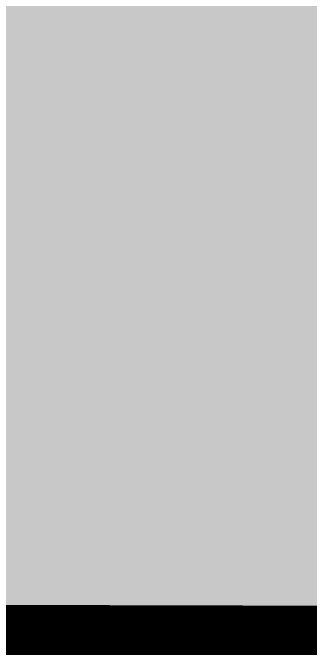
# Model space of a CAD drawing. Extents: x 560272 to 568164, y 6204780 to 6214217.
# Drawn here: x 565263.33 to 565275.09, y 6210022.2 to 6210047.28 of the extents above; entities that cross this region are included whole.
import ezdxf

# ---------------------------------------------------------------- set-up
doc = ezdxf.new("R2010")
doc.units = 0
doc.header["$LTSCALE"] = 5
doc.linetypes.add('BORDER', pattern=[44.45, 12.7, -6.35, 12.7, -6.35, 0, -6.35])
doc.layers.add('AS-BOUNDARY', color=7, linetype='BORDER', lineweight=60, true_color=0xcc33ff)
doc.layers.add('Quarters', color=8, linetype='Continuous')
doc.layers.add('ROUTE-MAP-BACKGROUND-H', color=7, linetype='Continuous', true_color=0xf0ebff)

msp = doc.modelspace()

# ---------------------------------------------------------------- hatches: boundary and pattern name
at = {"layer": 'ROUTE-MAP-BACKGROUND-H'}
h = msp.add_hatch(color=256, dxfattribs=at)
h.dxf.hatch_style = 1
h.paths.add_polyline_path([(565237.99, 6210345.866), (566535.85, 6210345.729), (566539.103, 6209697.377), (565234.412, 6209697.744)])

# ---------------------------------------------------------------- linework, layer by layer
at = {"layer": 'AS-BOUNDARY', "const_width": 3.993, "flags": 128}
msp.add_lwpolyline([(565236.202, 6210021.981), (565886.544, 6210020.352), (565886.527, 6209697.233)], dxfattribs=at)
at = {"layer": 'Quarters', "flags": 128}
msp.add_lwpolyline([(565251.677, 6210022.928), (565238.66, 6210022.973), (565238.72, 6210036.018), (565238.78, 6210049.397), (565238.841, 6210062.777), (565238.901, 6210076.156), (565251.913, 6210076.111), (565265.259, 6210076.065), (565278.605, 6210076.019), (565291.951, 6210075.973), (565291.895, 6210062.593), (565291.84, 6210049.213), (565291.784, 6210035.834), (565291.73, 6210022.789), (565278.379, 6210022.835), (565265.028, 6210022.882)], close=True, dxfattribs=at)

doc.saveas('drawing.dxf')
